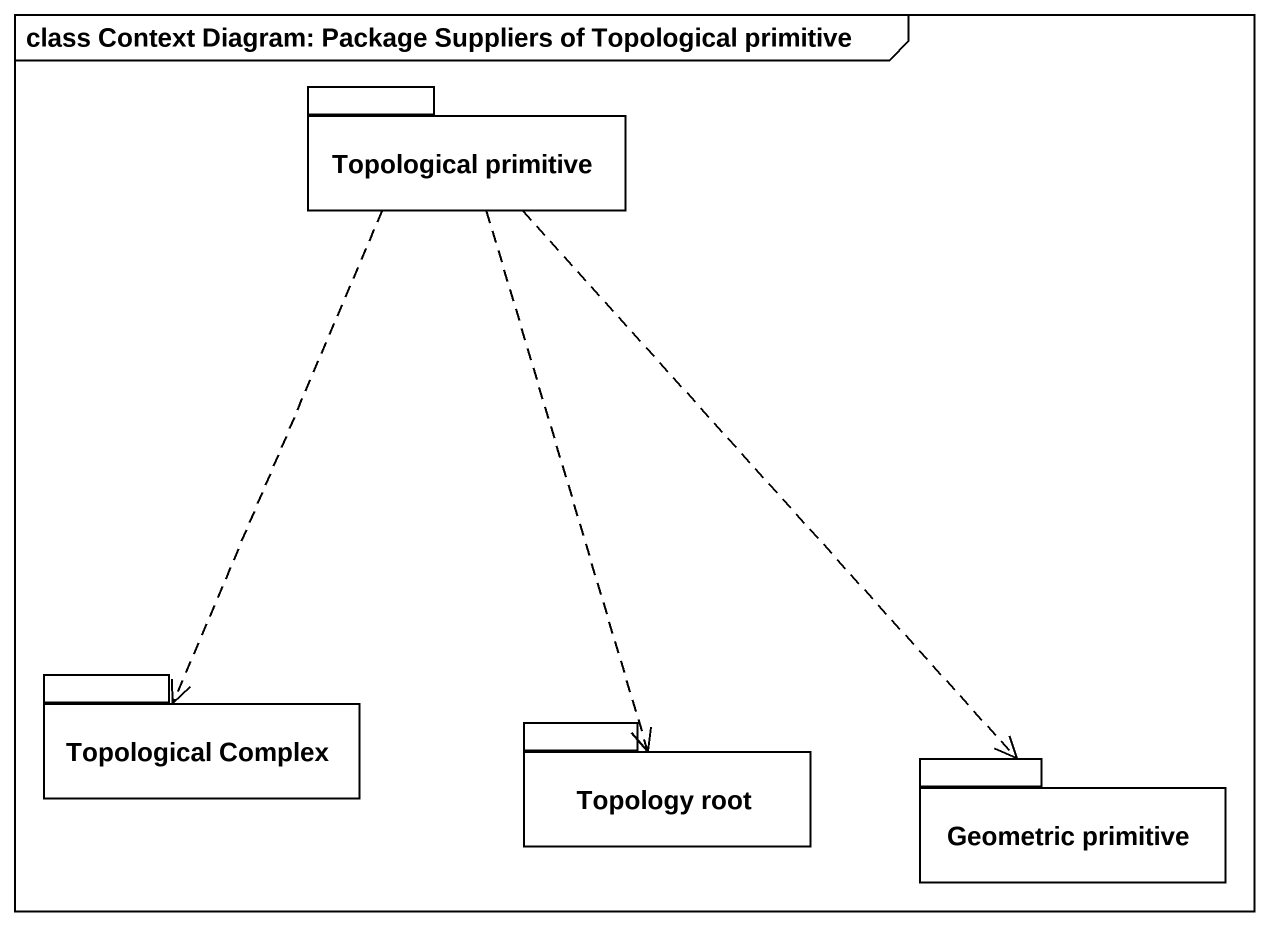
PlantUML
@startuml
mainframe class Context Diagram: Package Suppliers of Topological primitive
package "Topological primitive" as Topological_primitive {
}
package "Topological Complex" as Topological_Complex {
}
package "Topology root" as Topology_root {
}
package "Geometric primitive" as Geometric_primitive {
}
Topological_primitive ..> Topological_Complex
Topological_primitive ..> Topology_root
Topological_primitive ..> Geometric_primitive
@enduml
